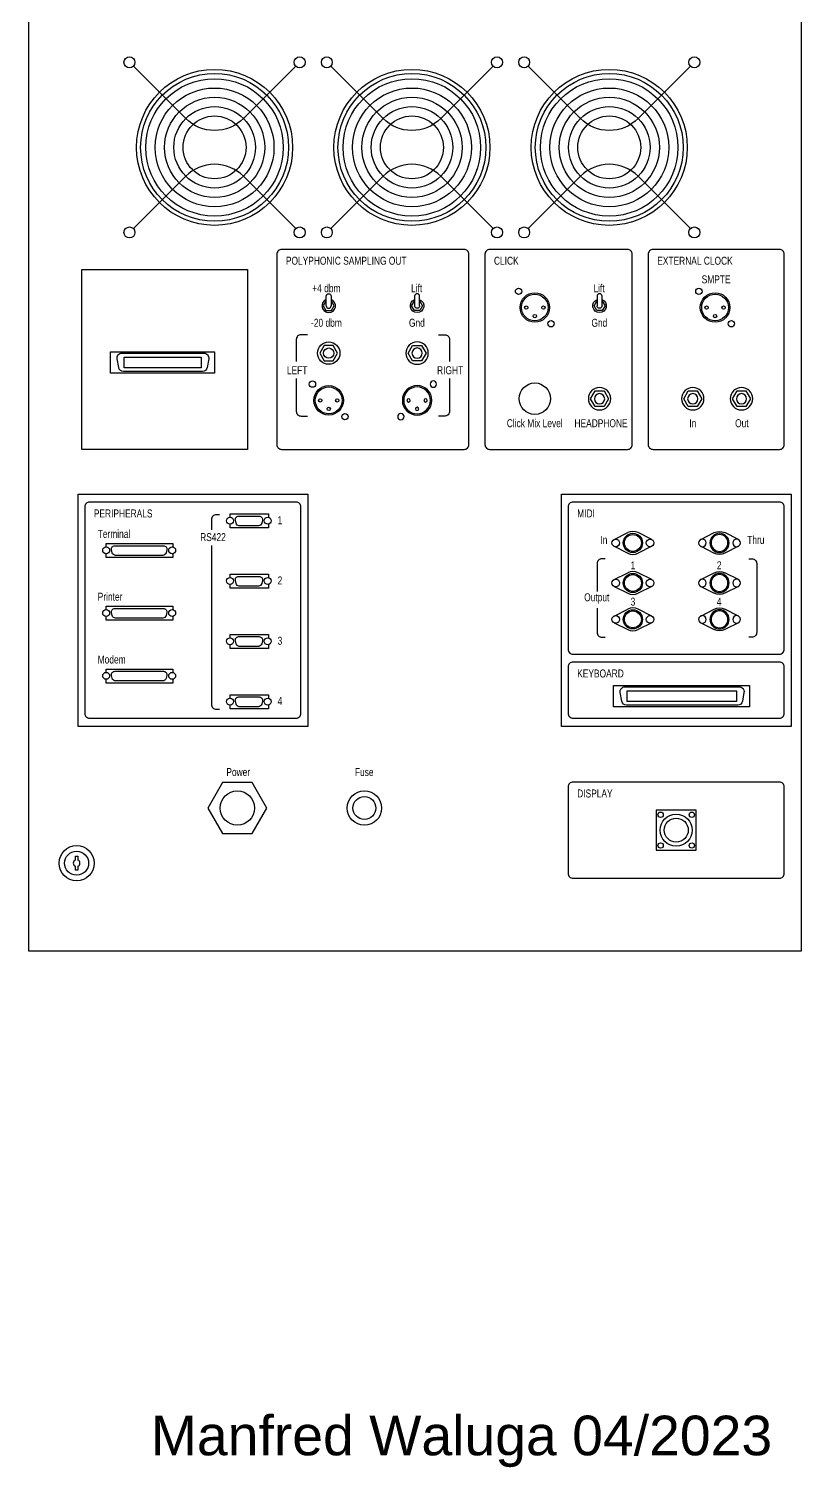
# Model space of a CAD drawing. Header units: millimetres. Extents: x -4275 to 1791, y -353 to 2461.
# Drawn here: x 1154 to 1637, y -353 to 546 of the extents above; entities that cross this region are included whole.
import ezdxf

# ---------------------------------------------------------------- set-up
doc = ezdxf.new("R2010")
doc.units = ezdxf.units.MM
doc.header["$LTSCALE"] = 0.4
doc.layers.add('EG_S____ZEICHNEN', color=7, linetype='Continuous')
doc.styles.get("Standard").update_dxf_attribs({"font": 'ARIALUNI.ttf'})

# ---------------------------------------------------------------- blocks, each defined once
blk = doc.blocks.new('Luefter-Aussen')
for points in [[(50.75, 50.75), (18.01, 18.01, -0.414214), (-18.01, 18.01), (-50.75, 50.75)], [(50.75, -50.75), (18.01, -18.01, 0.414214), (-18.01, -18.01), (-50.75, -50.75)]]:
    blk.add_lwpolyline(points, format="xyb")
for centre, radius in [((-53.17, 53.17), 3.43), ((53.17, 53.17), 3.43), ((0, 0), 48.75), ((0, 0), 46.2), ((0, 0), 42.93), ((0, 0), 37.11), ((0, 0), 31.29), ((0, 0), 25.47), ((0, 0), 19.65), ((-53.17, -53.17), 3.43), ((53.17, -53.17), 3.43)]:
    blk.add_circle(centre, radius)
blk = doc.blocks.new('XLR')
for centre, radius in [((-10.15, 10.15), 1.98), ((0, 0), 9.22), ((0, 0), 8.38), ((-5.32, 0), 1.04), ((5.32, 0), 1.04), ((0, -5.32), 1.04), ((10.15, -10.15), 1.98)]:
    blk.add_circle(centre, radius)
blk = doc.blocks.new('Klinke')
blk.add_lwpolyline([(5.58, 0), (2.79, 4.83), (-2.79, 4.83), (-5.58, 0), (-2.79, -4.83), (2.79, -4.83)], close=True)
for radius in [7, 3.2]:
    blk.add_circle((0, 0), radius)
blk = doc.blocks.new('Kippschalter')
blk.add_lwpolyline([(-1.55, 2.94), (-1.7, 2.94), (-3.4, 0), (-1.7, -2.94), (1.7, -2.94), (3.4, 0), (1.7, 2.94), (1.55, 2.94)])
blk.add_lwpolyline([(-1.55, 0), (-1.55, 6, -1), (1.55, 6), (1.55, 0)], format="xyb")
for radius, start, end in [(4.24, 111.39963, 68.60037), (1.55, 180, 0)]:
    blk.add_arc((0, 0), radius, start, end)
blk = doc.blocks.new('RS422')
for points in [[(0, 9.5), (0, 12.5), (34.3, 12.5), (34.3, 9.5)], [(34.3, 3.4), (34.3, 0), (0, 0), (0, 3.3)]]:
    blk.add_lwpolyline(points)
blk.add_lwpolyline([(7.7, 10.5), (26, 10.5, -0.482196), (28.9, 6.8), (28.3, 4.2, -0.34935), (25.4, 1.8), (8.3, 1.8, -0.34935), (5.4, 4.2), (4.8, 6.8, -0.482196)], format="xyb", close=True)
for centre in [(0, 6.4), (33.7, 6.4)]:
    blk.add_circle(centre, 3.11)
blk = doc.blocks.new('RS232')
for points in [[(0, 9.5), (0, 12.5), (59.5, 12.5), (59.5, 9.5)], [(59.5, 3.4), (59.5, 0), (0, 0), (0, 3.3)]]:
    blk.add_lwpolyline(points)
blk.add_lwpolyline([(7.7, 10.5), (51.2, 10.5, -0.482196), (54.1, 6.8), (53.5, 4.2, -0.34935), (50.5, 1.8), (8.3, 1.8, -0.34935), (5.4, 4.2), (4.8, 6.8, -0.482196)], format="xyb", close=True)
for centre in [(0, 6.4), (58.9, 6.4)]:
    blk.add_circle(centre, 3.11)
blk = doc.blocks.new('DIN-Buchse')
for p, q in [((-9.81, 1.76), (-2.71, 5.35)), ((9.81, 1.76), (2.71, 5.35)), ((-9.81, -1.76), (-2.71, -5.35)), ((9.81, -1.76), (2.71, -5.35))]:
    blk.add_line(p, q)
for centre, radius in [((-8.92, 0), 1.97), ((0, 0), 5), ((0, 0), 4.39), ((8.92, 0), 1.97)]:
    blk.add_circle(centre, radius)
for start, end in [(63.17963, 116.82037), (243.17963, 296.82037)]:
    blk.add_arc((0, 0), 6, start, end)
blk = doc.blocks.new('SCSI-Front')
for points in [[(0, 13.35), (85, 13.35), (85, 0), (0, 0)], [(8.5, 9.96), (76.8, 9.96), (76.8, 3.3), (8.5, 3.3)]]:
    blk.add_lwpolyline(points, close=True)
blk.add_lwpolyline([(7.09, 12.46), (78.49, 12.46, -0.465401), (81.44, 8.94), (80.48, 3.4, -0.364814), (77.53, 0.91), (8.05, 0.91, -0.364814), (5.1, 3.4), (4.14, 8.94, -0.465401)], format="xyb", close=True)
blk = doc.blocks.new('Schloss')
for points in [[(-0.74, 1.93), (-0.74, 4.31), (0.74, 4.31), (0.74, 1.93)], [(0.74, -1.93), (0.74, -4.31), (-0.74, -4.31), (-0.74, -1.93)]]:
    blk.add_lwpolyline(points)
for radius in [11, 7.5]:
    blk.add_circle((0, 0), radius)
for start, end in [(110.90778, 249.09222), (290.90778, 69.09222)]:
    blk.add_arc((0, 0), 2.07, start, end)
blk = doc.blocks.new('Connector-26-Front')
for points in [[(0, 13.35), (64.87, 13.35), (64.87, 0), (0, 0)], [(8.5, 9.96), (56.67, 9.96), (56.67, 3.3), (8.5, 3.3)]]:
    blk.add_lwpolyline(points, close=True)
blk.add_lwpolyline([(7.09, 12.46), (58.35, 12.46, -0.465401), (61.31, 8.94), (60.35, 3.4, -0.364814), (57.39, 0.91), (8.05, 0.91, -0.364814), (5.1, 3.4), (4.14, 8.94, -0.465401)], format="xyb", close=True)

msp = doc.modelspace()

# ---------------------------------------------------------------- linework, layer by layer
for points in [[(1636.71, -30.82), (1154.11, -30.82), (1154.11, 1299.18), (1636.71, 1299.18)], [(1187.29, 395.23), (1290.67, 395.23), (1290.67, 282.78), (1187.29, 282.78)], [(1185.04, 254.75), (1328.49, 254.75), (1328.49, 109.58), (1185.04, 109.58)], [(1487.04, 254.75), (1630.49, 254.75), (1630.49, 109.58), (1487.04, 109.58)], [(1302.87, 58.64), (1293.65, 74.6), (1275.23, 74.6), (1266.01, 58.64), (1275.23, 42.68), (1293.65, 42.68)], [(1546.11, 32.34), (1571.11, 32.34), (1571.11, 57.34), (1546.11, 57.34)]]:
    msp.add_lwpolyline(points, close=True)
for points in [[(1312.11, 282.78), (1426.11, 282.78, 0.414214), (1429.11, 285.78), (1429.11, 404.78, 0.414214), (1426.11, 407.78), (1312.11, 407.78, 0.414214), (1309.11, 404.78), (1309.11, 285.78, 0.414214)], [(1442.11, 282.78), (1528.11, 282.78, 0.414214), (1531.11, 285.78), (1531.11, 404.78, 0.414214), (1528.11, 407.78), (1442.11, 407.78, 0.414214), (1439.11, 404.78), (1439.11, 285.78, 0.414214)], [(1544.11, 282.78), (1623.11, 282.78, 0.414214), (1626.11, 285.78), (1626.11, 404.78, 0.414214), (1623.11, 407.78), (1544.11, 407.78, 0.414214), (1541.11, 404.78), (1541.11, 285.78, 0.414214)], [(1192.11, 114.84), (1321.11, 114.84, 0.414214), (1324.11, 117.84), (1324.11, 246.84, 0.414214), (1321.11, 249.84), (1192.11, 249.84, 0.414214), (1189.11, 246.84), (1189.11, 117.84, 0.414214)], [(1494.11, 154.84), (1623.11, 154.84, 0.414214), (1626.11, 157.84), (1626.11, 246.84, 0.414214), (1623.11, 249.84), (1494.11, 249.84, 0.414214), (1491.11, 246.84), (1491.11, 157.84, 0.414214)], [(1494.11, 114.84), (1623.11, 114.84, 0.414214), (1626.11, 117.84), (1626.11, 146.84, 0.414214), (1623.11, 149.84), (1494.11, 149.84, 0.414214), (1491.11, 146.84), (1491.11, 117.84, 0.414214)], [(1494.11, 14.84), (1623.11, 14.84, 0.414214), (1626.11, 17.84), (1626.11, 71.84, 0.414214), (1623.11, 74.84), (1494.11, 74.84, 0.414214), (1491.11, 71.84), (1491.11, 17.84, 0.414214)]]:
    msp.add_lwpolyline(points, format="xyb", close=True)
for points in [[(1328.22, 354.47), (1324.22, 354.47, 0.414214), (1321.22, 351.47), (1321.22, 337.68)], [(1410.01, 354.47), (1414.01, 354.47, -0.414214), (1417.01, 351.47), (1417.01, 337.68)], [(1321.22, 327.02), (1321.22, 306.62, 0.414214), (1324.22, 303.62), (1328.22, 303.62)], [(1417.01, 327.02), (1417.01, 306.62, -0.414214), (1414.01, 303.62), (1410.01, 303.62)], [(1273.26, 241.9), (1271.26, 241.9, 0.414214), (1268.26, 238.9), (1268.26, 232.51)], [(1268.26, 222.69), (1268.26, 123.46, 0.414214), (1271.26, 120.46), (1273.26, 120.46)], [(1514.19, 214.47), (1512.19, 214.47, 0.414214), (1509.19, 211.47), (1509.19, 193.99)], [(1603.91, 214.47), (1605.91, 214.47, -0.414214), (1608.91, 211.47), (1608.91, 168.46, -0.414214), (1605.91, 165.46), (1603.91, 165.46)], [(1509.19, 183.63), (1509.19, 168.45, 0.414214), (1512.19, 165.45), (1514.19, 165.45)]]:
    msp.add_lwpolyline(points, format="xyb")
for centre, radius in [((1470.28, 314.47), 9.83), ((1284.44, 58.64), 10.75), ((1363.82, 58.64), 10.75), ((1363.82, 58.64), 7.15), ((1548.87, 54.43), 1.68), ((1558.61, 44.84), 10), ((1568.36, 54.43), 1.68), ((1558.61, 44.84), 7.52), ((1548.87, 35.25), 1.68), ((1568.36, 35.25), 1.68)]:
    msp.add_circle(centre, radius)

# ---------------------------------------------------------------- block references
for name, p in [('Luefter-Aussen', (1270.2, 471.55)), ('Luefter-Aussen', (1393.5, 471.55)), ('Luefter-Aussen', (1516.79, 471.55)), ('Kippschalter', (1341.5, 372.52)), ('XLR', (1470.28, 371.47)), ('XLR', (1582.9, 371.47)), ('Klinke', (1341.5, 342.97)), ('XLR', (1341.5, 313.42)), ('SCSI-Front', (1519.49, 121.99)), ('Schloss', (1184, 24.18))]:
    msp.add_blockref(name, p)
at = {"xscale": -1}
for name, p in [('Kippschalter', (1396.73, 372.52)), ('Kippschalter', (1510.72, 372.52)), ('Klinke', (1396.73, 342.97)), ('XLR', (1396.73, 313.42)), ('Klinke', (1510.72, 314.47)), ('Klinke', (1568.96, 314.47)), ('Klinke', (1599.4, 314.47))]:
    msp.add_blockref(name, p, dxfattribs=at)
for name, p, xscale, yscale, zscale in [('RS422', (1279.85, 233.76), 0.7, 0.7, 0.7), ('DIN-Buchse', (1531.56, 224.34), 1.2, 1.2, 1.2), ('DIN-Buchse', (1585.67, 224.34), -1.2, 1.2, 1.2), ('RS232', (1202.46, 215.28), 0.7, 0.7, 0.7), ('RS422', (1279.85, 196.09), 0.7, 0.7, 0.7), ('DIN-Buchse', (1531.56, 199.3), 1.2, 1.2, 1.2), ('DIN-Buchse', (1585.67, 199.3), -1.2, 1.2, 1.2), ('RS232', (1202.46, 176.04), 0.7, 0.7, 0.7), ('DIN-Buchse', (1531.56, 176.56), 1.2, 1.2, 1.2), ('DIN-Buchse', (1585.67, 176.56), -1.2, 1.2, 1.2), ('RS422', (1279.85, 158.41), 0.7, 0.7, 0.7), ('RS232', (1202.46, 136.79), 0.7, 0.7, 0.7), ('RS422', (1279.85, 120.73), 0.7, 0.7, 0.7)]:
    msp.add_blockref(name, p, dxfattribs=dict(xscale=xscale, yscale=yscale, zscale=zscale))
at = {"layer": 'EG_S____ZEICHNEN'}
msp.add_blockref('Connector-26-Front', (1205.21, 330.51), dxfattribs=at)

# ---------------------------------------------------------------- texts
at = {"width": 0.75}
for s, p in [('POLYPHONIC SAMPLING OUT', (1314.75, 398.21)), ('CLICK', (1444.75, 398.21)), ('EXTERNAL CLOCK', (1546.75, 398.21)), ('SMPTE', (1574.53, 386.56)), ('+4 dbm', (1331.24, 381.04)), ('Lift', (1392.94, 381.04)), ('Lift', (1506.93, 381.04)), ('-20 dbm', (1330.46, 359.43)), ('Gnd', (1391.63, 359.43)), ('Gnd', (1505.63, 359.43)), ('LEFT', (1315.37, 329.76)), ('RIGHT', (1409.2, 329.76)), ('Click Mix Level', (1452.77, 296.67)), ('HEADPHONE', (1495.05, 296.67)), ('In', (1566.83, 296.67)), ('Out', (1595.4, 296.67)), ('PERIPHERALS', (1194.75, 240.26)), ('MIDI', (1496.75, 240.26)), ('1', (1309.58, 236.06)), ('Terminal', (1197.17, 227.48)), ('RS422', (1261.19, 225.48)), ('In', (1511.25, 223.76)), ('Thru', (1602.99, 223.76)), ('1', (1530.13, 207.86)), ('2', (1583.98, 207.85)), ('2', (1309.58, 198.39)), ('Printer', (1197.17, 188.23)), ('Output', (1501.12, 187.86)), ('3', (1530.13, 185.12)), ('4', (1583.98, 185.12)), ('3', (1309.58, 160.71)), ('Modem', (1197.17, 148.98)), ('KEYBOARD', (1496.75, 140.26)), ('4', (1309.58, 123.04)), ('Power', (1277.57, 78.65)), ('Fuse', (1357.86, 78.65)), ('DISPLAY', (1496.75, 65.26))]:
    msp.add_text(s, height=5, dxfattribs=at).set_placement(p)
msp.add_text('Manfred Waluga 04/2023', height=24.75).set_placement((1230.36, -345.86))

doc.saveas('drawing.dxf')
